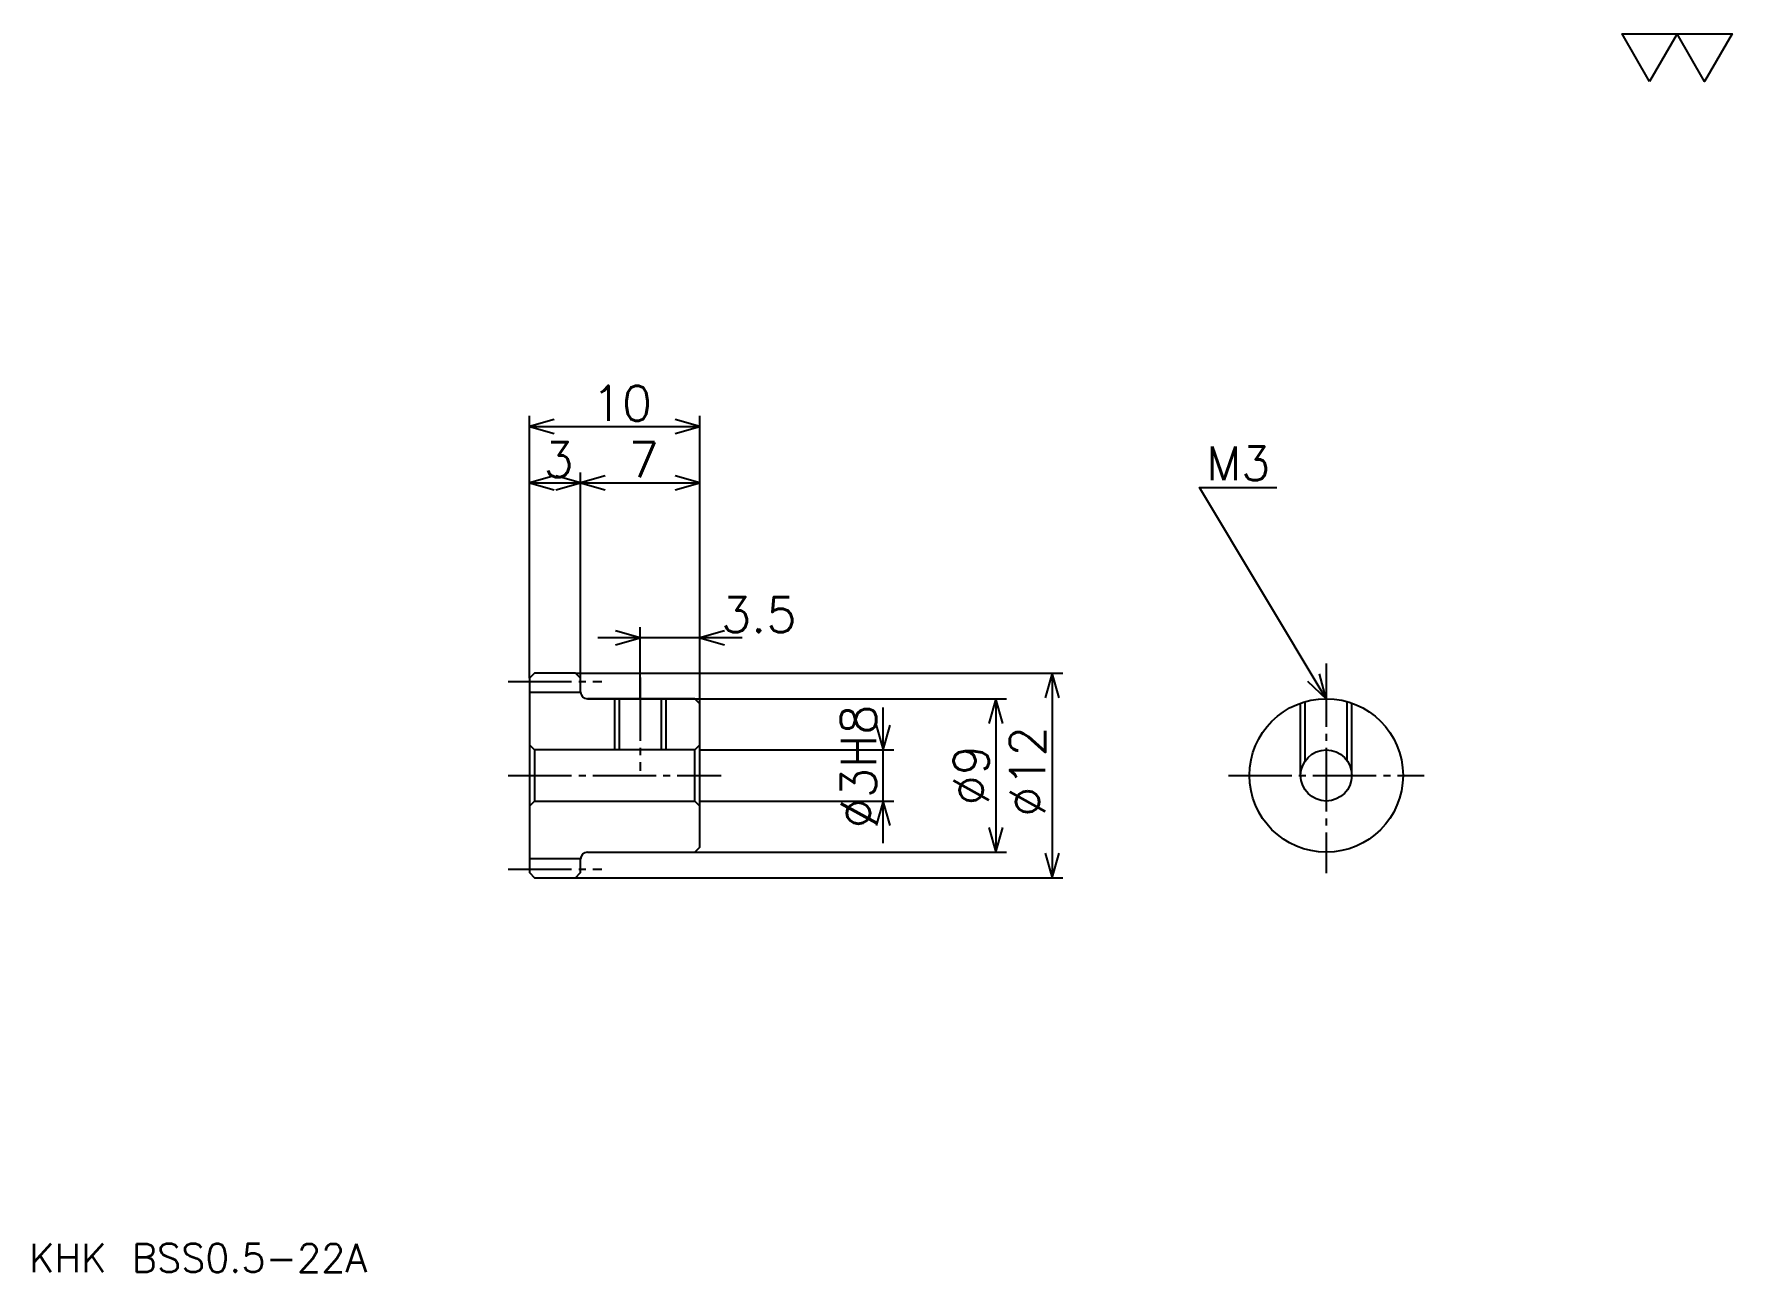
# Model space of a CAD drawing. Extents: x 4.4 to 104, y 4.5 to 77.1.
import ezdxf

# ---------------------------------------------------------------- set-up
doc = ezdxf.new("R2010")
doc.units = 0
doc.linetypes.add('DASHDOT', pattern=[4.95652, 3.717391, -0.413043, 0.413043, -0.413043])
doc.layers.get('0').update_dxf_attribs({"linetype": 'CONTINUOUS'})
doc.layers.add('DASHDOT', color=6, linetype='DASHDOT')
doc.styles.add('KANJI', font='TXT', dxfattribs={"bigfont": 'BIGFONT'})

msp = doc.modelspace()

# ---------------------------------------------------------------- linework, layer by layer
at = {"color": 5}
for p, q in [((33.456524, 39.663044), (33.456524, 54.739132)), ((33.456524, 54.119568), (43.456524, 54.119568)), ((43.456524, 39.663044), (43.456524, 54.739132)), ((33.456524, 50.815216), (36.456524, 50.815216)), ((36.456524, 39.663044), (36.456524, 51.434784)), ((36.456524, 50.815216), (43.456524, 50.815216)), ((39.956524, 39.663044), (39.956524, 42.347828)), ((45.934784, 41.728264), (37.478264, 41.728264)), ((33.456524, 39.363045), (33.456524, 39.663044)), ((36.156525, 39.663044), (43.456524, 39.663044)), ((36.456524, 39.363045), (36.456524, 39.663044)), ((39.956524, 38.163044), (39.956524, 39.663044)), ((43.456524, 39.663044), (64.728264, 39.663044)), ((43.456524, 37.863045), (43.456524, 39.663044)), ((64.108696, 39.663044), (64.108696, 27.663044)), ((36.856525, 38.163044), (43.456524, 38.163044)), ((43.456524, 38.163044), (61.423916, 38.163044)), ((60.804352, 38.163044), (60.804352, 29.163044)), ((54.195656, 29.684784), (54.195656, 37.641304)), ((43.456524, 35.163044), (54.81522, 35.163044)), ((43.456524, 32.163044), (54.81522, 32.163044)), ((36.856525, 29.163044), (43.456524, 29.163044)), ((43.456524, 29.163044), (61.423916, 29.163044)), ((36.156525, 27.663044), (43.456524, 27.663044)), ((43.456524, 27.663044), (64.728264, 27.663044))]:
    msp.add_line(p, q, dxfattribs=at)
at = {"color": 4}
for p, q in [((33.456524, 38.538044), (36.456524, 38.538044)), ((33.756523, 35.163044), (33.756523, 32.163044)), ((43.156525, 35.163044), (43.456524, 35.463043)), ((43.156525, 32.163044), (43.456524, 31.863045)), ((33.456524, 28.788044), (36.456524, 28.788044))]:
    msp.add_line(p, q, dxfattribs=at)
at = {"color": 7}
msp.add_lwpolyline([(99.130432, 74.347824), (97.519562, 77.139999), (103.963043, 77.139999), (102.352173, 74.347824), (100.741302, 77.139999), (99.130432, 74.347824)], dxfattribs=at)
at = {"color": 5}
for points in [[(34.902176, 54.532608), (33.456524, 54.119568), (34.902176, 53.70652)], [(42.010872, 53.70652), (43.456524, 54.119568), (42.010872, 54.532608)], [(34.902176, 51.228264), (33.456524, 50.815216), (34.902176, 50.402176)], [(35.010872, 50.402176), (36.456524, 50.815216), (35.010872, 51.228264)], [(37.902176, 51.228264), (36.456524, 50.815216), (37.902176, 50.402176)], [(42.010872, 50.402176), (43.456524, 50.815216), (42.010872, 51.228264)], [(80.17392, 38.163044), (72.739136, 50.554348), (77.282608, 50.554348)], [(38.510872, 41.31522), (39.956524, 41.728264), (38.510872, 42.141304)], [(44.902176, 42.141304), (43.456524, 41.728264), (44.902176, 41.31522)], [(64.521744, 38.217392), (64.108696, 39.663044), (63.695656, 38.217392)], [(79.075951, 39.19017), (80.17392, 38.163044), (79.784317, 39.615189)], [(61.217392, 36.717392), (60.804352, 38.163044), (60.391304, 36.717392)], [(53.782608, 36.608696), (54.195656, 35.163044), (54.608696, 36.608696)], [(54.608696, 30.717392), (54.195656, 32.163044), (53.782608, 30.717392)], [(60.391304, 30.608696), (60.804352, 29.163044), (61.217392, 30.608696)], [(63.695656, 29.108696), (64.108696, 27.663044), (64.521744, 29.108696)]]:
    msp.add_lwpolyline(points, dxfattribs=at)
at = {"color": 4}
for points in [[(36.456524, 38.563046), (36.456524, 39.363045), (36.156525, 39.663044), (33.756523, 39.663044), (33.456524, 39.363045), (33.456524, 31.863045)], [(36.856525, 29.163044), (43.156525, 29.163044), (43.456524, 29.463043), (43.456524, 37.863045), (43.156525, 38.163044), (36.856525, 38.163044)], [(38.456524, 38.163044), (38.456524, 35.163044)], [(38.726524, 38.163044), (38.726524, 35.163044)], [(41.186523, 38.163044), (41.186523, 35.163044)], [(41.456524, 38.163044), (41.456524, 35.163044)], [(78.67392, 33.663044), (78.67392, 37.905685)], [(78.943916, 34.521587), (78.943916, 37.99168)], [(81.403915, 34.521587), (81.403915, 37.99168)], [(81.67392, 33.663044), (81.67392, 37.905685)], [(33.456524, 31.863045), (33.756523, 32.163044), (43.156525, 32.163044), (43.156525, 35.163044), (33.756523, 35.163044), (33.456524, 35.463043)], [(33.456524, 31.863045), (33.456524, 27.963043), (33.756523, 27.663044), (36.156525, 27.663044), (36.456524, 27.963043), (36.456524, 28.763044)]]:
    msp.add_lwpolyline(points, dxfattribs=at)
for radius in [4.5, 1.5]:
    msp.add_circle((80.17392, 33.663044), radius, dxfattribs=at)
for centre, start, end in [((36.856525, 38.563046), 180, 270), ((36.856525, 28.763044), 90, 180)]:
    msp.add_arc(centre, 0.4, start, end, dxfattribs=at)
at = {"layer": 'DASHDOT', "color": 7}
for p, q in [((80.17392, 40.22826), (80.17392, 27.923914)), ((32.217392, 39.163044), (37.695656, 39.163044)), ((32.217392, 33.663044), (44.695656, 33.663044)), ((74.434784, 33.663044), (85.91304, 33.663044)), ((32.217392, 28.163044), (37.695656, 28.163044))]:
    msp.add_line(p, q, dxfattribs=at)
msp.add_lwpolyline([(39.956524, 39.402176), (39.956524, 33.923912)], dxfattribs=at)

# ---------------------------------------------------------------- texts
at = {"color": 7, "style": 'KANJI'}
for s, height, p in [('10', 2.065217, (37.114132, 54.450001)), ('3', 2.065217, (34.285328, 51.145653)), ('7', 2.065217, (39.285328, 51.145653)), ('M3', 1.982609, (73.152176, 50.967392)), ('3.5', 2.065217, (44.695656, 42.058697)), ('KHK BSS0.5-22A', 1.652174, (4.130435, 4.543478))]:
    msp.add_text(s, height=height, dxfattribs=at).set_placement(p)
for s, p in [('%%c3H8', (53.782608, 30.565218)), ('%%c12', (63.695656, 31.236414)), ('%%c9', (60.391304, 31.907608))]:
    msp.add_text(s, height=2.065217, rotation=90, dxfattribs=at).set_placement(p)

doc.saveas('drawing.dxf')
